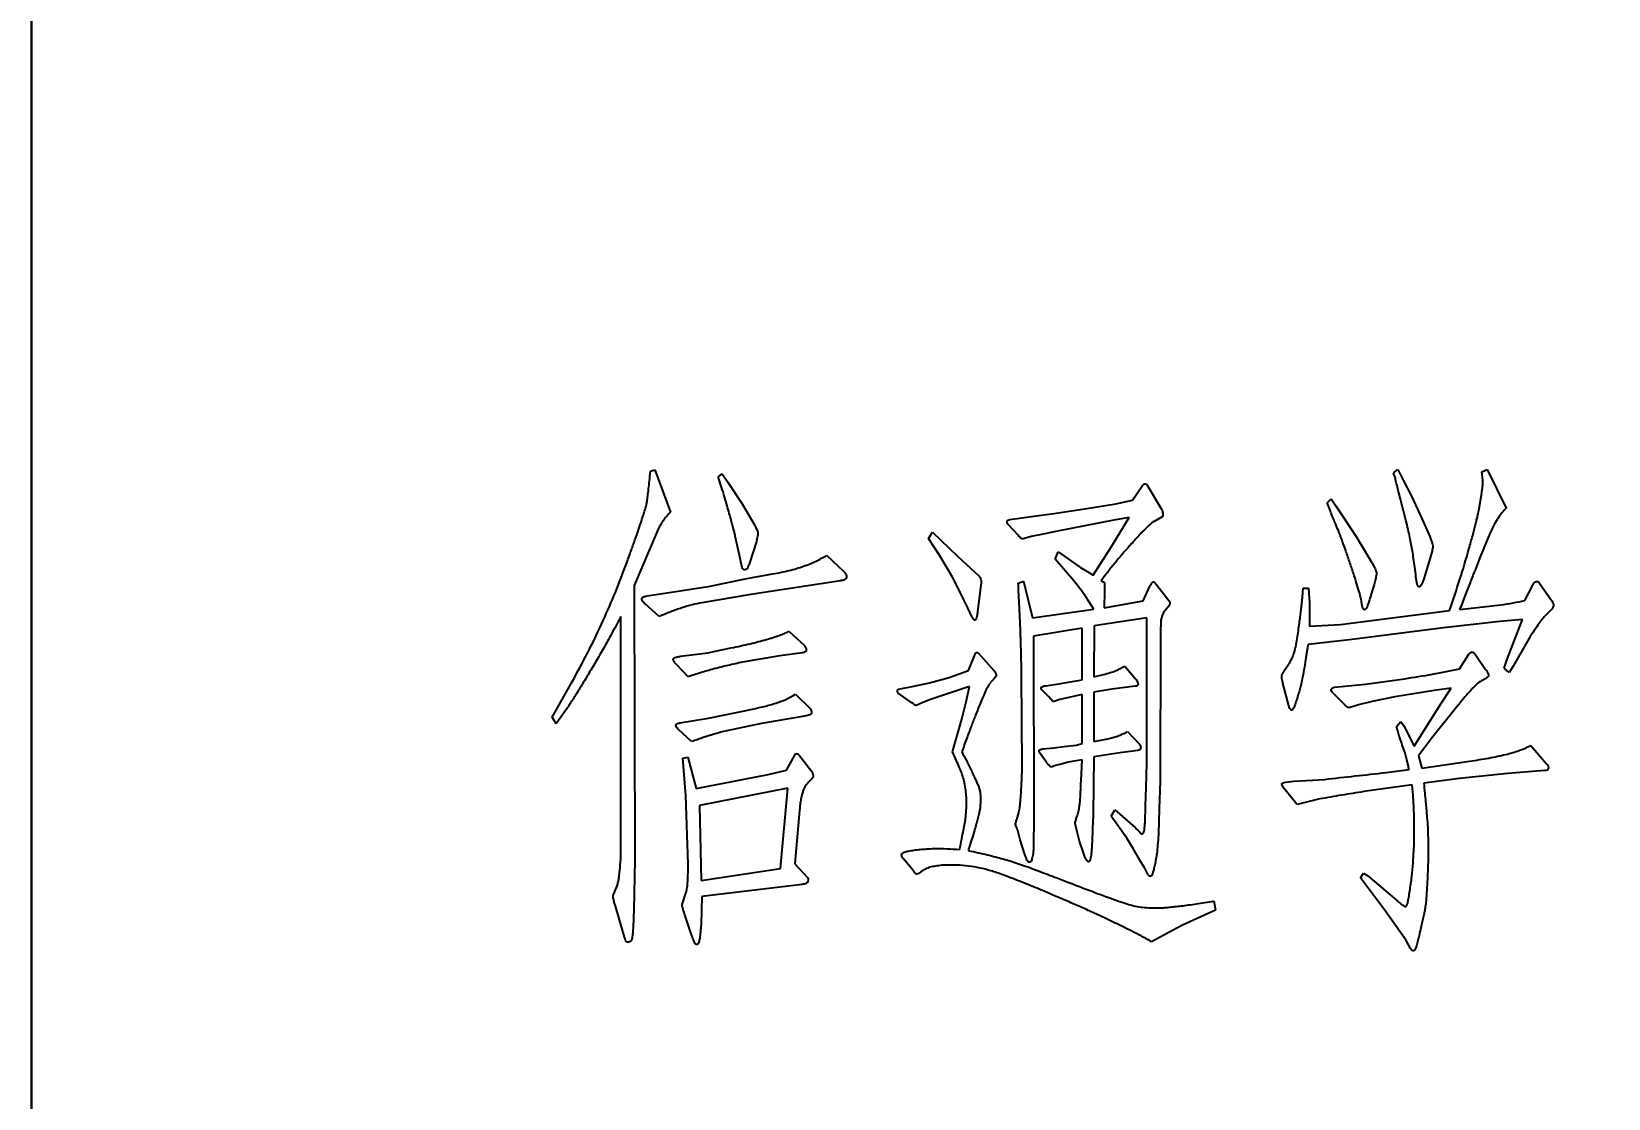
# Model space of a CAD drawing. Header units: millimetres. Extents: x 0 to 420, y 0 to 297.
# Drawn here: x 92.05 to 119.79, y 203.14 to 221.91 of the extents above; entities that cross this region are included whole.
import ezdxf

# ---------------------------------------------------------------- set-up
doc = ezdxf.new("R2010")
doc.units = ezdxf.units.MM
doc.layers.add('10', color=7, linetype='Continuous')
doc.styles.add('SLDTEXTSTYLE2', font='TXT', dxfattribs={"width": 0.7})
doc.dimstyles.new('SLDDIMSTYLE0', dxfattribs={"dimtxt": 3, "dimasz": 4.08, "dimexe": 0, "dimexo": 0.0625, "dimgap": 0.75, "dimtad": 1, "dimlfac": 0.5, "dimrnd": 1e-09, "dimzin": 12, "dimdsep": 46, "dimtxsty": 'SLDTEXTSTYLE2', "dimsah": 1, "dimcen": 0.09, "dimadec": 0, "dimazin": 3, "dimtol": 1, "dimtp": 0.01, "dimtm": 0.01, "dimtfac": 1, "dimtofl": 0, "dimtmove": 0, "dimatfit": 3, "dimfxl": 1, "dimfrac": 2, "dimtolj": 1, "dimarcsym": 0})

# ---------------------------------------------------------------- blocks, each defined once
blk = doc.blocks.new('_D')
at = {"layer": '10'}
for p, q in [((92.05, 150.02), (92.05, 268)), ((207.95, 150.02), (207.95, 268)), ((92.05, 266), (207.95, 266))]:
    blk.add_line(p, q, dxfattribs=at)
for points in [[(92.05, 266), (96.13, 265.492), (96.13, 266.508)], [(207.95, 266), (203.87, 266.508), (203.87, 265.492)]]:
    blk.add_solid(points, dxfattribs=at)
at = {"layer": '10', "char_height": 3, "attachment_point": 1, "style": 'SLDTEXTSTYLE2'}
for s, insert in [('±0.01', (150.035, 269.867)), ('57.95', (139.525, 269.867))]:
    blk.add_mtext(s, dxfattribs=dict(at, insert=insert))
blk = doc.blocks.new('_D_1')
at = {"layer": '10'}
for p, q in [((92.05, 249.98), (227, 249.98)), ((225, 249.98), (225, 150.02)), ((92.05, 150.02), (227, 150.02))]:
    blk.add_line(p, q, dxfattribs=at)
for points in [[(225, 249.98), (224.492, 245.9), (225.508, 245.9)], [(225, 150.02), (225.508, 154.1), (224.492, 154.1)]]:
    blk.add_solid(points, dxfattribs=at)
at = {"layer": '10', "char_height": 3, "attachment_point": 1, "rotation": 90, "style": 'SLDTEXTSTYLE2'}
for s, insert in [('±0.01', (221.133, 200.035)), ('49.98', (221.133, 189.525))]:
    blk.add_mtext(s, dxfattribs=dict(at, insert=insert))

msp = doc.modelspace()

# ---------------------------------------------------------------- linework, layer by layer
at = {"color": 7, "linetype": 'Continuous', "lineweight": 25}
for p, q in [((92.05, 249.98), (92.05, 150.02)), ((102.935, 214.172), (103.013, 214.197)), ((103.013, 214.197), (103.289, 213.456)), ((104.127, 214.077), (104.196, 214.128)), ((104.196, 214.128), (104.299, 213.981)), ((116.003, 214.146), (116.08, 214.206)), ((116.037, 214.043), (116.003, 214.146)), ((116.08, 214.206), (116.175, 214.016)), ((117.556, 214.163), (117.65, 214.206)), ((117.574, 214.008), (117.556, 214.163)), ((117.65, 214.206), (117.988, 213.525)), ((104.187, 213.896), (104.127, 214.077)), ((104.299, 213.981), (104.55, 213.602)), ((111.415, 213.663), (111.579, 213.905)), ((111.674, 213.93), (111.924, 213.507)), ((116.175, 214.016), (116.322, 213.732)), ((104.55, 213.602), (104.764, 213.231)), ((110.612, 213.516), (111.121, 213.602)), ((111.121, 213.602), (111.415, 213.663)), ((114.838, 213.619), (114.907, 213.689)), ((114.889, 213.49), (114.838, 213.619)), ((114.907, 213.689), (114.992, 213.567)), ((114.992, 213.567), (115.347, 213.024)), ((116.322, 213.732), (116.504, 213.343)), ((117.505, 213.481), (117.547, 213.723)), ((109.257, 213.325), (109.595, 213.369)), ((109.595, 213.369), (110.069, 213.438)), ((110.069, 213.438), (110.612, 213.516)), ((111.114, 213.318), (110.578, 213.214)), ((111.044, 212.851), (111.355, 213.36)), ((111.355, 213.36), (111.114, 213.318)), ((111.933, 213.369), (111.795, 213.291)), ((116.504, 213.343), (116.642, 213.024)), ((103.073, 213.153), (102.651, 212.161)), ((104.506, 212.67), (104.428, 213.033)), ((107.825, 212.989), (107.894, 213.102)), ((107.894, 213.102), (108.334, 212.678)), ((109.404, 213.049), (109.232, 213.231)), ((109.629, 213.024), (109.473, 212.98)), ((109.844, 213.067), (109.629, 213.024)), ((110.095, 213.118), (109.844, 213.067)), ((110.578, 213.214), (110.095, 213.118)), ((115.347, 213.024), (115.614, 212.584)), ((104.799, 212.938), (104.679, 212.558)), ((108.023, 212.687), (107.825, 212.989)), ((110.051, 212.627), (110.104, 212.756)), ((110.104, 212.756), (110.5, 212.48)), ((110.725, 212.342), (111.044, 212.851)), ((116.684, 212.765), (116.538, 212.282)), ((104.55, 212.471), (104.506, 212.67)), ((106.034, 212.696), (106.336, 212.411)), ((108.136, 212.497), (108.023, 212.687)), ((108.248, 212.308), (108.136, 212.497)), ((108.334, 212.678), (108.49, 212.54)), ((108.49, 212.54), (108.645, 212.393)), ((110.38, 212.248), (110.051, 212.627)), ((110.5, 212.48), (110.63, 212.402)), ((103.988, 212.152), (104.601, 212.282)), ((104.601, 212.282), (105.084, 212.368)), ((106.276, 212.248), (104.704, 212.006)), ((108.343, 212.126), (108.248, 212.308)), ((108.645, 212.393), (108.714, 212.333)), ((109.404, 212.204), (109.499, 212.239)), ((109.499, 212.239), (109.655, 211.592)), ((110.527, 212.057), (110.38, 212.248)), ((110.63, 212.402), (110.725, 212.342)), ((110.863, 212.248), (110.906, 212.23)), ((111.804, 212.213), (112.053, 211.902)), ((116.417, 212.213), (116.4, 212.317)), ((118.575, 212.204), (118.773, 211.919)), ((102.651, 212.161), (102.659, 207.328)), ((102.875, 211.979), (103.307, 212.048)), ((103.307, 212.048), (103.988, 212.152)), ((104.704, 212.006), (103.841, 211.859)), ((108.438, 211.937), (108.343, 212.126)), ((108.516, 211.772), (108.438, 211.937)), ((108.748, 212.17), (108.688, 211.703)), ((110.621, 211.919), (110.527, 212.057)), ((110.734, 211.746), (110.621, 211.919)), ((110.923, 212.066), (110.914, 211.772)), ((110.923, 212.161), (110.923, 212.066)), ((111.604, 211.893), (111.726, 212.161)), ((114.406, 211.963), (114.415, 212.117)), ((114.415, 212.117), (114.509, 212.117)), ((114.509, 212.117), (114.527, 211.859)), ((115.45, 211.833), (115.434, 211.928)), ((115.657, 212.161), (115.597, 211.954)), ((118.315, 211.902), (118.453, 212.17)), ((103.091, 211.617), (102.84, 211.841)), ((109.655, 211.592), (110.734, 211.746)), ((110.914, 211.772), (111.604, 211.893)), ((112.053, 211.799), (111.959, 211.686)), ((114.527, 211.859), (114.527, 211.445)), ((115.07, 211.479), (116.987, 211.721)), ((117.167, 211.738), (117.892, 211.824)), ((118.782, 211.738), (118.669, 211.626)), ((102.417, 207.526), (102.417, 211.617)), ((105.369, 211.358), (105.645, 211.108)), ((110.527, 211.41), (109.671, 211.272)), ((110.527, 210.504), (110.527, 211.41)), ((110.741, 211.454), (110.734, 210.556)), ((111.666, 211.592), (110.741, 211.454)), ((111.666, 209.141), (111.666, 211.592)), ((114.527, 211.445), (115.07, 211.479)), ((116.883, 211.419), (115.278, 211.212)), ((117.876, 211.53), (116.883, 211.419)), ((118.272, 211.565), (117.876, 211.53)), ((118.005, 210.867), (118.272, 211.565)), ((109.671, 211.272), (109.68, 208.105)), ((111.907, 211.307), (111.899, 208.649)), ((115.278, 211.212), (114.502, 211.125)), ((118.359, 211.185), (118.108, 210.745)), ((103.462, 210.918), (103.945, 210.978)), ((103.945, 210.978), (104.35, 211.065)), ((105.213, 210.927), (104.557, 210.814)), ((105.602, 210.978), (105.213, 210.927)), ((108.532, 210.667), (108.645, 210.953)), ((108.705, 210.97), (108.973, 210.667)), ((117.167, 210.694), (117.332, 210.953)), ((117.443, 210.953), (117.625, 210.685)), ((117.953, 210.711), (118.005, 210.867)), ((103.6, 210.556), (103.393, 210.771)), ((107.842, 210.453), (108.187, 210.547)), ((108.187, 210.547), (108.429, 210.633)), ((108.429, 210.633), (108.532, 210.667)), ((108.99, 210.538), (108.895, 210.426)), ((109.473, 208.985), (109.464, 210.591)), ((110.734, 210.556), (110.906, 210.598)), ((111.277, 210.745), (111.466, 210.522)), ((115.51, 210.426), (116.201, 210.522)), ((118.039, 210.633), (117.953, 210.711)), ((118.108, 210.745), (118.039, 210.633)), ((101.305, 210.02), (101.563, 210.478)), ((105.489, 210.253), (105.749, 209.995)), ((107.531, 210.098), (107.29, 210.271)), ((107.298, 210.34), (107.566, 210.391)), ((107.566, 210.391), (107.842, 210.453)), ((108.55, 210.384), (107.842, 210.15)), ((108.49, 210.115), (108.55, 210.384)), ((109.94, 210.202), (109.827, 210.322)), ((109.887, 210.4), (110.12, 210.435)), ((110.12, 210.435), (110.32, 210.469)), ((110.527, 210.246), (110.293, 210.193)), ((110.32, 210.469), (110.527, 210.504)), ((110.527, 209.383), (110.527, 210.246)), ((111.052, 210.34), (110.734, 210.288)), ((110.734, 210.288), (110.734, 209.417)), ((111.459, 210.391), (111.052, 210.34)), ((114.164, 210.046), (114.06, 210.444)), ((115.148, 210.064), (114.941, 210.271)), ((114.967, 210.375), (115.51, 210.426)), ((116.718, 210.315), (116.028, 210.202)), ((117.021, 210.357), (116.718, 210.315)), ((116.84, 210.081), (117.021, 210.357)), ((101.209, 209.848), (101.305, 210.02)), ((103.954, 209.831), (104.757, 209.995)), ((107.842, 210.15), (107.713, 210.098)), ((108.412, 209.813), (108.49, 210.115)), ((110.017, 210.115), (109.94, 210.202)), ((110.138, 210.159), (110.017, 210.115)), ((110.293, 210.193), (110.138, 210.159)), ((115.39, 210.064), (115.226, 210.012)), ((115.632, 210.124), (115.39, 210.064)), ((116.028, 210.202), (115.632, 210.124)), ((116.366, 209.339), (116.84, 210.081)), ((117.142, 210.055), (116.667, 209.468)), ((101.278, 209.728), (101.209, 209.848)), ((101.374, 209.866), (101.278, 209.728)), ((103.453, 209.744), (103.954, 209.831)), ((104.886, 209.735), (104.17, 209.581)), ((105.645, 209.866), (104.886, 209.735)), ((108.248, 209.235), (108.412, 209.813)), ((116.055, 209.684), (116.132, 209.77)), ((116.08, 209.606), (116.055, 209.684)), ((116.132, 209.77), (116.184, 209.693)), ((116.184, 209.693), (116.366, 209.339)), ((103.66, 209.417), (103.436, 209.624)), ((110.734, 209.417), (110.983, 209.468)), ((111.328, 209.597), (111.535, 209.374)), ((116.667, 209.468), (116.442, 209.166)), ((103.505, 209.123), (103.591, 209.141)), ((103.591, 209.141), (103.738, 208.589)), ((105.326, 208.916), (105.473, 209.175)), ((105.551, 209.175), (105.775, 208.89)), ((109.896, 209.063), (109.793, 209.21)), ((109.836, 209.287), (110.034, 209.305)), ((110.034, 209.305), (110.207, 209.33)), ((110.207, 209.33), (110.423, 209.356)), ((110.423, 209.356), (110.527, 209.383)), ((110.734, 209.149), (110.725, 208.131)), ((111.19, 209.218), (110.734, 209.149)), ((111.51, 209.261), (111.19, 209.218)), ((116.442, 209.166), (116.504, 208.95)), ((118.419, 209.348), (118.695, 209.028)), ((103.556, 208.467), (103.505, 209.123)), ((105.006, 208.838), (105.326, 208.916)), ((110.06, 208.994), (109.982, 208.968)), ((110.181, 209.028), (110.06, 208.994)), ((110.285, 209.054), (110.181, 209.028)), ((110.389, 209.072), (110.285, 209.054)), ((110.527, 209.097), (110.389, 209.072)), ((110.509, 208.727), (110.527, 209.097)), ((115.873, 208.872), (116.279, 208.925)), ((116.504, 208.95), (117.383, 209.08)), ((118.014, 208.856), (117.167, 208.769)), ((118.669, 208.907), (118.014, 208.856)), ((103.738, 208.589), (105.006, 208.838)), ((105.351, 208.596), (103.798, 208.295)), ((105.222, 207.181), (105.351, 208.596)), ((114.251, 208.381), (114.069, 208.605)), ((114.104, 208.7), (114.251, 208.718)), ((114.251, 208.718), (114.794, 208.752)), ((116.331, 208.658), (115.485, 208.536)), ((116.348, 208.476), (116.331, 208.658)), ((117.167, 208.769), (116.538, 208.683)), ((103.6, 207.259), (103.556, 208.467)), ((103.798, 208.295), (103.825, 206.974)), ((114.449, 208.347), (114.311, 208.312)), ((114.709, 208.407), (114.449, 208.347)), ((105.558, 208.209), (105.473, 207.268)), ((109.68, 208.078), (109.671, 207.579)), ((109.68, 208.105), (109.68, 208.078)), ((111.036, 208.105), (111.105, 208.217)), ((111.312, 207.717), (111.036, 208.105)), ((111.105, 208.217), (111.459, 207.906)), ((109.439, 207.691), (109.395, 207.855)), ((110.44, 207.829), (110.405, 207.975)), ((110.483, 207.664), (110.44, 207.829)), ((109.517, 207.449), (109.439, 207.691)), ((110.552, 207.457), (110.483, 207.664)), ((111.424, 207.535), (111.312, 207.717)), ((111.562, 207.302), (111.424, 207.535)), ((102.659, 207.328), (102.642, 206.465)), ((105.473, 207.268), (105.697, 207.026)), ((107.558, 207.146), (107.385, 207.354)), ((111.631, 207.19), (111.562, 207.302)), ((111.691, 207.07), (111.631, 207.19)), ((103.825, 206.974), (105.222, 207.181)), ((115.425, 207.017), (115.476, 207.104)), ((115.476, 206.948), (115.425, 207.017)), ((115.476, 207.104), (115.554, 207.052)), ((115.848, 206.456), (115.476, 206.948)), ((115.554, 207.052), (116.055, 206.629)), ((102.279, 206.707), (102.348, 206.879)), ((103.496, 206.552), (103.565, 206.767)), ((103.841, 206.69), (103.825, 206.198)), ((105.602, 206.905), (103.841, 206.69)), ((102.47, 206.016), (102.314, 206.543)), ((103.66, 206.016), (103.549, 206.352)), ((112.874, 206.448), (112.295, 206.189)), ((112.847, 206.612), (112.874, 206.448)), ((116.115, 206.076), (115.848, 206.456)), ((112.115, 206.094), (111.751, 205.896)), ((112.295, 206.189), (112.115, 206.094)), ((116.219, 205.931), (116.115, 206.076)), ((116.304, 205.775), (116.219, 205.931))]:
    msp.add_line(p, q, dxfattribs=at)
for points, knots in [([(101.563, 210.478), (101.654, 210.645), (101.834, 210.976), (102.075, 211.478), (102.296, 211.975), (102.454, 212.387), (102.569, 212.701), (102.644, 212.91), (102.709, 213.093), (102.762, 213.251), (102.806, 213.384), (102.84, 213.492), (102.862, 213.574), (102.879, 213.654), (102.888, 213.747), (102.905, 213.869), (102.919, 214.013), (102.929, 214.116), (102.935, 214.172)], [0, 0, 0, 0, 0.1439239, 0.2843497, 0.4213284, 0.5552414, 0.6180625, 0.6742465, 0.7230805, 0.7652837, 0.8005551, 0.8289007, 0.8505588, 0.8650363, 0.8903861, 0.9215734, 0.9578843, 1, 1, 1, 1]), ([(104.428, 213.033), (104.425, 213.047), (104.418, 213.081), (104.402, 213.141), (104.38, 213.221), (104.354, 213.319), (104.32, 213.437), (104.281, 213.573), (104.236, 213.728), (104.204, 213.838), (104.187, 213.896)], [0, 0, 0, 0, 0.048118, 0.11731, 0.209011, 0.322855, 0.459223, 0.618124, 0.797793, 1, 1, 1, 1]), ([(111.579, 213.905), (111.587, 213.915), (111.6, 213.934), (111.626, 213.952), (111.655, 213.951), (111.667, 213.937), (111.674, 213.93)], [0, 0, 0, 0, 0.335039, 0.570486, 0.763821, 1, 1, 1, 1]), ([(116.4, 212.317), (116.393, 212.373), (116.379, 212.479), (116.359, 212.63), (116.339, 212.764), (116.317, 212.887), (116.293, 213.013), (116.26, 213.154), (116.221, 213.319), (116.176, 213.497), (116.13, 213.67), (116.092, 213.822), (116.061, 213.943), (116.044, 214.013), (116.037, 214.043)], [0, 0, 0, 0, 0.09565, 0.181873, 0.258779, 0.325681, 0.39427, 0.476656, 0.572722, 0.681779, 0.788733, 0.877594, 0.947841, 1, 1, 1, 1]), ([(117.547, 213.723), (117.552, 213.754), (117.56, 213.81), (117.572, 213.889), (117.576, 213.953), (117.574, 213.992), (117.574, 214.008)], [0, 0, 0, 0, 0.324494, 0.598586, 0.826192, 1, 1, 1, 1]), ([(103.289, 213.456), (103.265, 213.43), (103.219, 213.381), (103.157, 213.306), (103.11, 213.23), (103.085, 213.178), (103.073, 213.153)], [0, 0, 0, 0, 0.282881, 0.540569, 0.778476, 1, 1, 1, 1]), ([(109.232, 213.231), (109.225, 213.239), (109.212, 213.256), (109.206, 213.287), (109.223, 213.318), (109.245, 213.323), (109.257, 213.325)], [0, 0, 0, 0, 0.25464, 0.488657, 0.718947, 1, 1, 1, 1]), ([(111.795, 213.291), (111.785, 213.285), (111.762, 213.27), (111.727, 213.24), (111.684, 213.204), (111.638, 213.155), (111.581, 213.101), (111.52, 213.035), (111.452, 212.961), (111.355, 212.852), (111.235, 212.714), (111.098, 212.553), (110.975, 212.398), (110.899, 212.296), (110.863, 212.248)], [0, 0, 0, 0, 0.025031, 0.058063, 0.09811, 0.145809, 0.201892, 0.265735, 0.337356, 0.416768, 0.577643, 0.729026, 0.869826, 1, 1, 1, 1]), ([(111.924, 213.507), (111.931, 213.49), (111.943, 213.46), (111.951, 213.42), (111.948, 213.389), (111.938, 213.375), (111.933, 213.369)], [0, 0, 0, 0, 0.38245, 0.648881, 0.834713, 1, 1, 1, 1]), ([(115.434, 211.928), (115.423, 211.969), (115.4, 212.061), (115.354, 212.212), (115.296, 212.39), (115.23, 212.588), (115.162, 212.787), (115.097, 212.968), (115.039, 213.12), (114.988, 213.244), (114.945, 213.341), (114.917, 213.414), (114.897, 213.46), (114.891, 213.483), (114.889, 213.49)], [0, 0, 0, 0, 0.076594, 0.171625, 0.285165, 0.417011, 0.550083, 0.665852, 0.764357, 0.845369, 0.909038, 0.956495, 0.986318, 1, 1, 1, 1]), ([(116.987, 211.721), (117.05, 211.904), (117.173, 212.262), (117.294, 212.667), (117.364, 212.925), (117.397, 213.038), (117.423, 213.14), (117.448, 213.23), (117.466, 213.309), (117.484, 213.376), (117.495, 213.433), (117.502, 213.466), (117.505, 213.481)], [0, 0, 0, 0, 0.316634, 0.61889, 0.68967, 0.753369, 0.810961, 0.862138, 0.905877, 0.943875, 0.975147, 1, 1, 1, 1]), ([(117.988, 213.525), (117.963, 213.499), (117.91, 213.446), (117.841, 213.347), (117.773, 213.231), (117.718, 213.119), (117.669, 213.011), (117.625, 212.901), (117.571, 212.768), (117.506, 212.61), (117.435, 212.427), (117.353, 212.22), (117.264, 211.986), (117.201, 211.823), (117.167, 211.738)], [0, 0, 0, 0, 0.053979, 0.114635, 0.182166, 0.257345, 0.303364, 0.362798, 0.436159, 0.522006, 0.6213, 0.734522, 0.860599, 1, 1, 1, 1]), ([(104.764, 213.231), (104.774, 213.214), (104.79, 213.183), (104.81, 213.141), (104.822, 213.108), (104.828, 213.07), (104.818, 213.013), (104.806, 212.967), (104.799, 212.938)], [0, 0, 0, 0, 0.187208, 0.337418, 0.45143, 0.531139, 0.710524, 1, 1, 1, 1]), ([(109.473, 212.98), (109.471, 212.981), (109.462, 212.985), (109.45, 213.001), (109.428, 213.021), (109.413, 213.039), (109.404, 213.049)], [0, 0, 0, 0, 0.0873664, 0.2899695, 0.5846648, 1, 1, 1, 1]), ([(116.642, 213.024), (116.65, 213.002), (116.666, 212.963), (116.684, 212.911), (116.696, 212.874), (116.698, 212.842), (116.691, 212.808), (116.686, 212.781), (116.684, 212.765)], [0, 0, 0, 0, 0.265309, 0.46712, 0.610376, 0.696225, 0.826203, 1, 1, 1, 1]), ([(104.679, 212.558), (104.67, 212.533), (104.655, 212.492), (104.626, 212.44), (104.576, 212.433), (104.56, 212.457), (104.55, 212.471)], [0, 0, 0, 0, 0.386705, 0.62502, 0.775696, 1, 1, 1, 1]), ([(105.084, 212.368), (105.134, 212.377), (105.23, 212.395), (105.371, 212.425), (105.503, 212.461), (105.626, 212.501), (105.741, 212.542), (105.847, 212.59), (105.945, 212.639), (106.005, 212.677), (106.034, 212.696)], [0, 0, 0, 0, 0.149126, 0.29133, 0.426146, 0.553565, 0.67464, 0.789418, 0.897311, 1, 1, 1, 1]), ([(115.614, 212.584), (115.627, 212.561), (115.649, 212.521), (115.68, 212.467), (115.695, 212.424), (115.707, 212.389), (115.703, 212.352), (115.695, 212.303), (115.679, 212.237), (115.665, 212.188), (115.657, 212.161)], [0, 0, 0, 0, 0.173102, 0.307865, 0.411327, 0.478888, 0.550003, 0.659349, 0.811034, 1, 1, 1, 1]), ([(106.336, 212.411), (106.352, 212.394), (106.381, 212.363), (106.389, 212.311), (106.373, 212.279), (106.348, 212.263), (106.315, 212.252), (106.29, 212.249), (106.276, 212.248)], [0, 0, 0, 0, 0.284719, 0.489825, 0.587967, 0.694137, 0.829706, 1, 1, 1, 1]), ([(108.714, 212.333), (108.722, 212.324), (108.738, 212.304), (108.75, 212.265), (108.756, 212.22), (108.751, 212.187), (108.748, 212.17)], [0, 0, 0, 0, 0.210766, 0.436823, 0.696426, 1, 1, 1, 1]), ([(109.464, 210.591), (109.462, 210.704), (109.457, 210.922), (109.45, 211.168), (109.445, 211.331), (109.441, 211.423), (109.438, 211.526), (109.432, 211.64), (109.425, 211.766), (109.42, 211.902), (109.411, 212.049), (109.407, 212.151), (109.404, 212.204)], [0, 0, 0, 0, 0.210671, 0.405532, 0.456231, 0.51329, 0.57747, 0.648011, 0.725708, 0.810522, 0.901702, 1, 1, 1, 1]), ([(110.906, 212.23), (110.911, 212.221), (110.924, 212.2), (110.923, 212.176), (110.923, 212.161)], [0, 0, 0, 0, 0.395815, 1, 1, 1, 1]), ([(111.726, 212.161), (111.733, 212.174), (111.744, 212.195), (111.762, 212.221), (111.788, 212.23), (111.798, 212.219), (111.804, 212.213)], [0, 0, 0, 0, 0.383634, 0.63587, 0.808587, 1, 1, 1, 1]), ([(116.538, 212.282), (116.53, 212.259), (116.516, 212.221), (116.495, 212.174), (116.476, 212.143), (116.444, 212.135), (116.419, 212.169), (116.418, 212.197), (116.417, 212.213)], [0, 0, 0, 0, 0.277754, 0.472959, 0.601661, 0.671863, 0.810545, 1, 1, 1, 1]), ([(118.453, 212.17), (118.463, 212.185), (118.478, 212.211), (118.51, 212.239), (118.55, 212.233), (118.566, 212.215), (118.575, 212.204)], [0, 0, 0, 0, 0.335392, 0.556818, 0.747968, 1, 1, 1, 1]), ([(102.84, 211.841), (102.831, 211.85), (102.813, 211.865), (102.795, 211.89), (102.783, 211.911), (102.782, 211.932), (102.793, 211.949), (102.812, 211.964), (102.841, 211.973), (102.863, 211.977), (102.875, 211.979)], [0, 0, 0, 0, 0.178228, 0.316532, 0.421361, 0.509263, 0.590674, 0.69501, 0.832192, 1, 1, 1, 1]), ([(112.053, 211.902), (112.059, 211.894), (112.068, 211.879), (112.072, 211.853), (112.068, 211.826), (112.059, 211.809), (112.053, 211.799)], [0, 0, 0, 0, 0.263239, 0.473691, 0.695528, 1, 1, 1, 1]), ([(114.06, 210.444), (114.054, 210.468), (114.044, 210.509), (114.034, 210.561), (114.05, 210.601), (114.073, 210.643), (114.11, 210.7), (114.158, 210.771), (114.213, 210.858), (114.254, 210.966), (114.289, 211.091), (114.312, 211.229), (114.331, 211.367), (114.349, 211.495), (114.363, 211.609), (114.376, 211.707), (114.386, 211.791), (114.394, 211.861), (114.4, 211.917), (114.404, 211.949), (114.406, 211.963)], [0, 0, 0, 0, 0.047994, 0.079458, 0.097264, 0.128209, 0.170161, 0.225265, 0.289827, 0.36272, 0.443712, 0.534437, 0.625442, 0.707462, 0.778799, 0.841257, 0.894735, 0.938439, 0.974059, 1, 1, 1, 1]), ([(115.597, 211.954), (115.589, 211.927), (115.574, 211.879), (115.552, 211.816), (115.531, 211.772), (115.515, 211.743), (115.49, 211.734), (115.471, 211.754), (115.459, 211.787), (115.454, 211.816), (115.45, 211.833)], [0, 0, 0, 0, 0.237271, 0.4246569, 0.5595442, 0.6464407, 0.698707, 0.7547794, 0.8528238, 1, 1, 1, 1]), ([(117.892, 211.824), (117.965, 211.834), (118.108, 211.852), (118.247, 211.886), (118.315, 211.902)], [0, 0, 0, 0, 0.5130899, 1, 1, 1, 1]), ([(118.773, 211.919), (118.786, 211.898), (118.807, 211.864), (118.826, 211.813), (118.808, 211.772), (118.791, 211.75), (118.782, 211.738)], [0, 0, 0, 0, 0.375758, 0.590055, 0.763694, 1, 1, 1, 1]), ([(103.841, 211.859), (103.784, 211.848), (103.664, 211.824), (103.481, 211.768), (103.288, 211.701), (103.158, 211.646), (103.091, 211.617)], [0, 0, 0, 0, 0.22343, 0.464596, 0.723547, 1, 1, 1, 1]), ([(108.688, 211.703), (108.685, 211.677), (108.681, 211.633), (108.669, 211.587), (108.655, 211.549), (108.624, 211.558), (108.608, 211.59), (108.579, 211.633), (108.55, 211.697), (108.528, 211.745), (108.516, 211.772)], [0, 0, 0, 0, 0.184268, 0.306832, 0.372687, 0.416273, 0.498523, 0.622776, 0.788873, 1, 1, 1, 1]), ([(111.959, 211.686), (111.951, 211.669), (111.937, 211.635), (111.92, 211.588), (111.914, 211.538), (111.911, 211.48), (111.908, 211.4), (111.908, 211.34), (111.907, 211.307)], [0, 0, 0, 0, 0.146573, 0.288611, 0.382015, 0.534245, 0.739095, 1, 1, 1, 1]), ([(118.669, 211.626), (118.651, 211.604), (118.607, 211.552), (118.538, 211.456), (118.453, 211.331), (118.392, 211.237), (118.359, 211.185)], [0, 0, 0, 0, 0.159778, 0.380007, 0.657821, 1, 1, 1, 1]), ([(102.417, 211.617), (102.368, 211.527), (102.272, 211.349), (102.129, 211.091), (101.991, 210.849), (101.857, 210.623), (101.73, 210.411), (101.607, 210.215), (101.49, 210.035), (101.412, 209.921), (101.374, 209.866)], [0, 0, 0, 0, 0.152022, 0.296794, 0.433235, 0.561912, 0.68338, 0.796595, 0.902122, 1, 1, 1, 1]), ([(104.35, 211.065), (104.409, 211.077), (104.522, 211.101), (104.685, 211.136), (104.833, 211.173), (104.967, 211.211), (105.088, 211.246), (105.195, 211.283), (105.288, 211.318), (105.343, 211.345), (105.369, 211.358)], [0, 0, 0, 0, 0.169629, 0.32607, 0.469903, 0.600939, 0.718924, 0.825822, 0.918751, 1, 1, 1, 1]), ([(105.645, 211.108), (105.653, 211.096), (105.668, 211.073), (105.676, 211.038), (105.674, 211.01), (105.658, 210.993), (105.633, 210.983), (105.613, 210.98), (105.602, 210.978)], [0, 0, 0, 0, 0.229798, 0.457068, 0.562061, 0.670438, 0.816303, 1, 1, 1, 1]), ([(114.502, 211.125), (114.499, 211.109), (114.492, 211.072), (114.482, 211.011), (114.47, 210.939), (114.454, 210.827), (114.431, 210.684), (114.399, 210.511), (114.357, 210.335), (114.313, 210.188), (114.278, 210.078), (114.253, 210.018), (114.236, 209.981), (114.205, 209.961), (114.177, 210.001), (114.169, 210.029), (114.164, 210.046)], [0, 0, 0, 0, 0.038065, 0.086003, 0.142852, 0.208612, 0.346277, 0.478626, 0.614346, 0.764283, 0.832819, 0.881848, 0.91328, 0.927825, 0.955724, 1, 1, 1, 1]), ([(103.393, 210.771), (103.379, 210.786), (103.356, 210.813), (103.332, 210.853), (103.342, 210.884), (103.37, 210.9), (103.41, 210.909), (103.443, 210.915), (103.462, 210.918)], [0, 0, 0, 0, 0.246957, 0.425567, 0.500428, 0.61224, 0.774794, 1, 1, 1, 1]), ([(104.557, 210.814), (104.47, 210.795), (104.301, 210.758), (104.054, 210.697), (103.822, 210.629), (103.673, 210.58), (103.6, 210.556)], [0, 0, 0, 0, 0.269411, 0.524377, 0.768587, 1, 1, 1, 1]), ([(108.645, 210.953), (108.647, 210.96), (108.652, 210.972), (108.668, 210.986), (108.688, 210.983), (108.699, 210.975), (108.705, 210.97)], [0, 0, 0, 0, 0.288426, 0.507729, 0.717954, 1, 1, 1, 1]), ([(117.332, 210.953), (117.34, 210.963), (117.353, 210.982), (117.386, 210.996), (117.419, 210.982), (117.434, 210.963), (117.443, 210.953)], [0, 0, 0, 0, 0.277527, 0.490679, 0.70383, 1, 1, 1, 1]), ([(108.973, 210.667), (108.985, 210.654), (109.002, 210.632), (109.019, 210.597), (109.008, 210.566), (108.997, 210.549), (108.99, 210.538)], [0, 0, 0, 0, 0.365843, 0.576944, 0.747261, 1, 1, 1, 1]), ([(110.906, 210.598), (110.945, 210.608), (111.019, 210.627), (111.12, 210.663), (111.205, 210.701), (111.254, 210.731), (111.277, 210.745)], [0, 0, 0, 0, 0.3010695, 0.5684616, 0.7997496, 1, 1, 1, 1]), ([(111.466, 210.522), (111.479, 210.505), (111.5, 210.477), (111.518, 210.432), (111.498, 210.395), (111.473, 210.393), (111.459, 210.391)], [0, 0, 0, 0, 0.366847, 0.599521, 0.765405, 1, 1, 1, 1]), ([(116.201, 210.522), (116.365, 210.548), (116.688, 210.6), (117.009, 210.663), (117.167, 210.694)], [0, 0, 0, 0, 0.508171, 1, 1, 1, 1]), ([(117.625, 210.685), (117.633, 210.672), (117.649, 210.649), (117.668, 210.618), (117.676, 210.593), (117.678, 210.572), (117.663, 210.553), (117.638, 210.535), (117.6, 210.511), (117.558, 210.49), (117.517, 210.464), (117.48, 210.434), (117.436, 210.396), (117.388, 210.345), (117.335, 210.286), (117.274, 210.219), (117.209, 210.141), (117.165, 210.085), (117.142, 210.055)], [0, 0, 0, 0, 0.053807, 0.095598, 0.124659, 0.14362, 0.164655, 0.199962, 0.251755, 0.318337, 0.361628, 0.415613, 0.481747, 0.561166, 0.652016, 0.755335, 0.871303, 1, 1, 1, 1]), ([(104.757, 209.995), (104.836, 210.012), (104.984, 210.044), (105.185, 210.106), (105.353, 210.17), (105.447, 210.227), (105.489, 210.253)], [0, 0, 0, 0, 0.310873, 0.579586, 0.809368, 1, 1, 1, 1]), ([(107.29, 210.271), (107.288, 210.275), (107.283, 210.286), (107.281, 210.305), (107.283, 210.328), (107.294, 210.336), (107.298, 210.34)], [0, 0, 0, 0, 0.181648, 0.47034, 0.761485, 1, 1, 1, 1]), ([(108.895, 210.426), (108.884, 210.408), (108.858, 210.363), (108.817, 210.282), (108.771, 210.173), (108.715, 210.037), (108.65, 209.875), (108.577, 209.686), (108.497, 209.47), (108.441, 209.317), (108.412, 209.235)], [0, 0, 0, 0, 0.049451, 0.119703, 0.211869, 0.325973, 0.462038, 0.619715, 0.799031, 1, 1, 1, 1]), ([(109.827, 210.322), (109.819, 210.331), (109.805, 210.345), (109.81, 210.378), (109.845, 210.392), (109.871, 210.397), (109.887, 210.4)], [0, 0, 0, 0, 0.247373, 0.407749, 0.637202, 1, 1, 1, 1]), ([(114.941, 210.271), (114.929, 210.281), (114.909, 210.297), (114.907, 210.337), (114.931, 210.365), (114.954, 210.371), (114.967, 210.375)], [0, 0, 0, 0, 0.303358, 0.513275, 0.737103, 1, 1, 1, 1]), ([(105.749, 209.995), (105.756, 209.983), (105.769, 209.961), (105.773, 209.926), (105.761, 209.899), (105.733, 209.885), (105.694, 209.874), (105.663, 209.869), (105.645, 209.866)], [0, 0, 0, 0, 0.181383, 0.355591, 0.446282, 0.576488, 0.757963, 1, 1, 1, 1]), ([(107.713, 210.098), (107.696, 210.091), (107.668, 210.077), (107.631, 210.063), (107.61, 210.052), (107.591, 210.048), (107.572, 210.078), (107.548, 210.09), (107.531, 210.098)], [0, 0, 0, 0, 0.264275, 0.451702, 0.564816, 0.608321, 0.72177, 1, 1, 1, 1]), ([(115.226, 210.012), (115.213, 210.015), (115.182, 210.023), (115.161, 210.049), (115.148, 210.064)], [0, 0, 0, 0, 0.407764, 1, 1, 1, 1]), ([(103.436, 209.624), (103.422, 209.637), (103.398, 209.658), (103.376, 209.702), (103.407, 209.736), (103.435, 209.741), (103.453, 209.744)], [0, 0, 0, 0, 0.330527, 0.532002, 0.70898, 1, 1, 1, 1]), ([(104.17, 209.581), (104.16, 209.578), (104.136, 209.573), (104.096, 209.56), (104.047, 209.545), (103.988, 209.526), (103.919, 209.505), (103.841, 209.479), (103.754, 209.449), (103.692, 209.428), (103.66, 209.417)], [0, 0, 0, 0, 0.059025, 0.136043, 0.233399, 0.34884, 0.483914, 0.637079, 0.808352, 1, 1, 1, 1]), ([(110.983, 209.468), (111.011, 209.474), (111.068, 209.485), (111.154, 209.512), (111.242, 209.55), (111.299, 209.581), (111.328, 209.597)], [0, 0, 0, 0, 0.22943, 0.471709, 0.726794, 1, 1, 1, 1]), ([(116.279, 208.925), (116.273, 208.95), (116.263, 208.998), (116.249, 209.064), (116.235, 209.118), (116.219, 209.184), (116.19, 209.272), (116.148, 209.386), (116.108, 209.501), (116.089, 209.575), (116.08, 209.606)], [0, 0, 0, 0, 0.11048, 0.204368, 0.284242, 0.349276, 0.488728, 0.675996, 0.86379, 1, 1, 1, 1]), ([(105.473, 209.175), (105.476, 209.184), (105.483, 209.199), (105.506, 209.209), (105.531, 209.198), (105.543, 209.184), (105.551, 209.175)], [0, 0, 0, 0, 0.261963, 0.451111, 0.674984, 1, 1, 1, 1]), ([(108.378, 207.518), (108.388, 207.582), (108.407, 207.695), (108.439, 207.85), (108.468, 207.977), (108.482, 208.088), (108.489, 208.19), (108.495, 208.293), (108.495, 208.405), (108.486, 208.529), (108.47, 208.658), (108.444, 208.767), (108.411, 208.864), (108.37, 208.964), (108.315, 209.091), (108.272, 209.184), (108.248, 209.235)], [0, 0, 0, 0, 0.108531, 0.195502, 0.267743, 0.32893, 0.385433, 0.441122, 0.503236, 0.575638, 0.651431, 0.722027, 0.765423, 0.826045, 0.904002, 1, 1, 1, 1]), ([(108.412, 209.235), (108.439, 209.185), (108.498, 209.077), (108.566, 208.937), (108.619, 208.822), (108.657, 208.745), (108.683, 208.677), (108.71, 208.619), (108.727, 208.56), (108.739, 208.492), (108.741, 208.412), (108.741, 208.337), (108.735, 208.265), (108.722, 208.196), (108.706, 208.113), (108.68, 208.017), (108.652, 207.907), (108.614, 207.784), (108.572, 207.646), (108.541, 207.551), (108.525, 207.501)], [0, 0, 0, 0, 0.093173, 0.200957, 0.254862, 0.300981, 0.340952, 0.373422, 0.404712, 0.442157, 0.485394, 0.534853, 0.564934, 0.603066, 0.649238, 0.703129, 0.765137, 0.835657, 0.913651, 1, 1, 1, 1]), ([(109.793, 209.21), (109.788, 209.216), (109.778, 209.229), (109.77, 209.248), (109.772, 209.267), (109.788, 209.276), (109.809, 209.283), (109.826, 209.285), (109.836, 209.287)], [0, 0, 0, 0, 0.184998, 0.373701, 0.475126, 0.588523, 0.767819, 1, 1, 1, 1]), ([(111.535, 209.374), (111.543, 209.362), (111.557, 209.34), (111.561, 209.302), (111.546, 209.266), (111.522, 209.263), (111.51, 209.261)], [0, 0, 0, 0, 0.279543, 0.544141, 0.760603, 1, 1, 1, 1]), ([(111.622, 207.846), (111.623, 207.853), (111.624, 207.872), (111.626, 207.908), (111.633, 207.959), (111.636, 208.033), (111.64, 208.139), (111.642, 208.251), (111.645, 208.362), (111.65, 208.464), (111.653, 208.579), (111.657, 208.704), (111.661, 208.828), (111.663, 208.944), (111.666, 209.047), (111.666, 209.111), (111.666, 209.141)], [0, 0, 0, 0, 0.017783, 0.043506, 0.082179, 0.136513, 0.216468, 0.326988, 0.39508, 0.47405, 0.562878, 0.662551, 0.762224, 0.852011, 0.93095, 1, 1, 1, 1]), ([(117.383, 209.08), (117.442, 209.088), (117.556, 209.105), (117.719, 209.134), (117.869, 209.165), (118.005, 209.196), (118.128, 209.231), (118.237, 209.268), (118.334, 209.305), (118.392, 209.334), (118.419, 209.348)], [0, 0, 0, 0, 0.166104, 0.320858, 0.462982, 0.593737, 0.711259, 0.819257, 0.915379, 1, 1, 1, 1]), ([(105.775, 208.89), (105.781, 208.875), (105.793, 208.847), (105.801, 208.801), (105.773, 208.754), (105.721, 208.709), (105.659, 208.641), (105.622, 208.56), (105.597, 208.478), (105.581, 208.401), (105.567, 208.309), (105.561, 208.244), (105.558, 208.209)], [0, 0, 0, 0, 0.067472, 0.120592, 0.179329, 0.274612, 0.396712, 0.543163, 0.630563, 0.736939, 0.859479, 1, 1, 1, 1]), ([(109.395, 207.855), (109.389, 207.87), (109.379, 207.897), (109.365, 207.932), (109.358, 207.957), (109.356, 207.976), (109.362, 207.994), (109.371, 208.021), (109.384, 208.061), (109.402, 208.115), (109.42, 208.189), (109.436, 208.286), (109.446, 208.409), (109.456, 208.549), (109.462, 208.689), (109.47, 208.811), (109.472, 208.907), (109.473, 208.962), (109.473, 208.985)], [0, 0, 0, 0, 0.043015, 0.076124, 0.098003, 0.110303, 0.124078, 0.148729, 0.185002, 0.2329, 0.297181, 0.383044, 0.490419, 0.619904, 0.749254, 0.856305, 0.939855, 1, 1, 1, 1]), ([(109.982, 208.968), (109.978, 208.97), (109.966, 208.976), (109.95, 208.996), (109.924, 209.024), (109.906, 209.049), (109.896, 209.063)], [0, 0, 0, 0, 0.102369, 0.299228, 0.602283, 1, 1, 1, 1]), ([(114.794, 208.752), (114.974, 208.772), (115.333, 208.812), (115.693, 208.852), (115.873, 208.872)], [0, 0, 0, 0, 0.49883, 1, 1, 1, 1]), ([(118.695, 209.028), (118.707, 209.014), (118.727, 208.989), (118.735, 208.943), (118.71, 208.909), (118.684, 208.908), (118.669, 208.907)], [0, 0, 0, 0, 0.331586, 0.565751, 0.753716, 1, 1, 1, 1]), ([(110.405, 207.975), (110.407, 207.988), (110.412, 208.022), (110.434, 208.082), (110.46, 208.165), (110.477, 208.253), (110.49, 208.346), (110.499, 208.448), (110.504, 208.578), (110.507, 208.674), (110.509, 208.727)], [0, 0, 0, 0, 0.0509903, 0.1353026, 0.2509238, 0.3913242, 0.4878242, 0.6224607, 0.7919996, 1, 1, 1, 1]), ([(111.899, 208.649), (111.897, 208.609), (111.893, 208.52), (111.888, 208.37), (111.883, 208.189), (111.877, 207.988), (111.871, 207.786), (111.858, 207.604), (111.844, 207.451), (111.823, 207.327), (111.802, 207.23), (111.785, 207.155), (111.768, 207.102), (111.755, 207.068), (111.741, 207.05), (111.723, 207.045), (111.705, 207.054), (111.696, 207.064), (111.691, 207.07)], [0, 0, 0, 0, 0.071165, 0.160665, 0.269268, 0.39547, 0.521697, 0.631288, 0.722726, 0.797131, 0.85576, 0.902118, 0.935001, 0.955184, 0.96655, 0.976006, 0.985945, 1, 1, 1, 1]), ([(114.069, 208.605), (114.06, 208.618), (114.045, 208.638), (114.038, 208.677), (114.068, 208.699), (114.09, 208.7), (114.104, 208.7)], [0, 0, 0, 0, 0.327965, 0.539651, 0.714576, 1, 1, 1, 1]), ([(116.538, 208.683), (116.544, 208.625), (116.554, 208.517), (116.568, 208.367), (116.58, 208.241), (116.592, 208.106), (116.604, 207.955), (116.611, 207.808), (116.612, 207.688), (116.614, 207.589), (116.615, 207.479), (116.615, 207.403), (116.615, 207.362)], [0, 0, 0, 0, 0.131944, 0.245438, 0.341444, 0.419002, 0.553664, 0.684173, 0.751784, 0.826155, 0.909217, 1, 1, 1, 1]), ([(114.311, 208.312), (114.308, 208.314), (114.3, 208.317), (114.291, 208.334), (114.271, 208.353), (114.258, 208.371), (114.251, 208.381)], [0, 0, 0, 0, 0.092936, 0.289838, 0.584379, 1, 1, 1, 1]), ([(115.485, 208.536), (115.354, 208.516), (115.095, 208.475), (114.836, 208.43), (114.709, 208.407)], [0, 0, 0, 0, 0.50521, 1, 1, 1, 1]), ([(116.366, 208.122), (116.365, 208.162), (116.363, 208.234), (116.357, 208.333), (116.354, 208.412), (116.35, 208.457), (116.348, 208.476)], [0, 0, 0, 0, 0.335428, 0.616978, 0.837141, 1, 1, 1, 1]), ([(110.725, 208.131), (110.723, 208.108), (110.719, 208.052), (110.714, 207.951), (110.709, 207.817), (110.704, 207.688), (110.7, 207.579), (110.695, 207.504), (110.689, 207.442), (110.681, 207.391), (110.672, 207.352), (110.665, 207.325), (110.654, 207.305), (110.642, 207.303), (110.638, 207.302)], [0, 0, 0, 0, 0.080325, 0.199867, 0.358665, 0.556785, 0.658141, 0.746002, 0.820438, 0.880071, 0.9281, 0.961553, 0.984222, 1, 1, 1, 1]), ([(116.228, 206.517), (116.233, 206.524), (116.249, 206.545), (116.259, 206.6), (116.276, 206.683), (116.298, 206.835), (116.328, 207.034), (116.348, 207.268), (116.362, 207.477), (116.369, 207.638), (116.371, 207.765), (116.371, 207.871), (116.368, 207.992), (116.366, 208.077), (116.366, 208.122)], [0, 0, 0, 0, 0.015341, 0.048336, 0.101483, 0.173446, 0.33133, 0.476538, 0.607191, 0.719483, 0.776375, 0.841952, 0.916236, 1, 1, 1, 1]), ([(111.459, 207.906), (111.477, 207.888), (111.511, 207.855), (111.546, 207.815), (111.574, 207.792), (111.596, 207.796), (111.612, 207.817), (111.618, 207.835), (111.622, 207.846)], [0, 0, 0, 0, 0.328253, 0.591646, 0.68607, 0.757069, 0.852567, 1, 1, 1, 1]), ([(102.348, 206.879), (102.353, 206.891), (102.364, 206.921), (102.375, 206.979), (102.387, 207.056), (102.399, 207.182), (102.414, 207.34), (102.416, 207.467), (102.417, 207.526)], [0, 0, 0, 0, 0.05824, 0.148538, 0.267382, 0.417075, 0.729568, 1, 1, 1, 1]), ([(107.385, 207.354), (107.372, 207.368), (107.35, 207.393), (107.355, 207.448), (107.409, 207.477), (107.481, 207.494), (107.576, 207.507), (107.683, 207.521), (107.798, 207.529), (107.878, 207.533), (107.92, 207.535)], [0, 0, 0, 0, 0.083958, 0.143463, 0.216947, 0.333836, 0.482192, 0.641344, 0.815094, 1, 1, 1, 1]), ([(107.92, 207.535), (107.996, 207.535), (108.148, 207.533), (108.301, 207.523), (108.378, 207.518)], [0, 0, 0, 0, 0.496857, 1, 1, 1, 1]), ([(108.525, 207.501), (108.584, 207.488), (108.697, 207.464), (108.858, 207.427), (109.003, 207.389), (109.18, 207.343), (109.404, 207.273), (109.638, 207.187), (109.854, 207.105), (110.055, 207.03), (110.289, 206.94), (110.503, 206.857), (110.682, 206.79), (110.808, 206.741), (110.925, 206.699), (111.03, 206.661), (111.124, 206.626), (111.207, 206.596), (111.28, 206.572), (111.363, 206.546), (111.465, 206.52), (111.593, 206.5), (111.732, 206.49), (111.855, 206.489), (111.963, 206.494), (112.056, 206.502), (112.161, 206.513), (112.277, 206.525), (112.404, 206.542), (112.542, 206.563), (112.691, 206.585), (112.794, 206.603), (112.847, 206.612)], [0, 0, 0, 0, 0.040441, 0.077212, 0.11039, 0.140122, 0.199671, 0.266781, 0.306291, 0.35399, 0.409712, 0.473988, 0.506842, 0.537, 0.564529, 0.589628, 0.611763, 0.631372, 0.648459, 0.662761, 0.689731, 0.718532, 0.749331, 0.782322, 0.800543, 0.821374, 0.844805, 0.87084, 0.899237, 0.930287, 0.963953, 1, 1, 1, 1]), ([(109.671, 207.579), (109.671, 207.554), (109.671, 207.509), (109.666, 207.448), (109.66, 207.396), (109.644, 207.35), (109.632, 207.304), (109.604, 207.296), (109.595, 207.293)], [0, 0, 0, 0, 0.234341, 0.432335, 0.598599, 0.73129, 0.911455, 1, 1, 1, 1]), ([(103.565, 206.767), (103.571, 206.793), (103.585, 206.859), (103.591, 206.974), (103.598, 207.111), (103.599, 207.209), (103.6, 207.259)], [0, 0, 0, 0, 0.165887, 0.40733, 0.694736, 1, 1, 1, 1]), ([(108.092, 207.242), (108.053, 207.239), (107.979, 207.232), (107.878, 207.214), (107.796, 207.188), (107.734, 207.154), (107.689, 207.121), (107.654, 207.099), (107.631, 207.085), (107.607, 207.078), (107.586, 207.111), (107.569, 207.132), (107.558, 207.146)], [0, 0, 0, 0, 0.199318, 0.3706684, 0.5121782, 0.6285038, 0.7219004, 0.7898898, 0.8356426, 0.8573738, 0.9041086, 1, 1, 1, 1]), ([(111.751, 205.896), (111.702, 205.923), (111.6, 205.979), (111.441, 206.063), (111.268, 206.148), (111.086, 206.238), (110.892, 206.33), (110.685, 206.425), (110.467, 206.522), (110.243, 206.619), (110.021, 206.714), (109.813, 206.803), (109.622, 206.882), (109.448, 206.951), (109.293, 207.013), (109.154, 207.064), (109.034, 207.108), (108.896, 207.153), (108.731, 207.196), (108.527, 207.229), (108.313, 207.246), (108.167, 207.244), (108.092, 207.242)], [0, 0, 0, 0, 0.042895, 0.088828, 0.137512, 0.189249, 0.243903, 0.301482, 0.36229, 0.425739, 0.488333, 0.545851, 0.598593, 0.645841, 0.688443, 0.725868, 0.758656, 0.785991, 0.836669, 0.888702, 0.943133, 1, 1, 1, 1]), ([(109.595, 207.293), (109.588, 207.296), (109.571, 207.304), (109.554, 207.339), (109.536, 207.387), (109.524, 207.427), (109.517, 207.449)], [0, 0, 0, 0, 0.115096, 0.311096, 0.602705, 1, 1, 1, 1]), ([(110.638, 207.302), (110.632, 207.305), (110.615, 207.313), (110.596, 207.347), (110.573, 207.394), (110.56, 207.434), (110.552, 207.457)], [0, 0, 0, 0, 0.113811, 0.305817, 0.6026, 1, 1, 1, 1]), ([(116.615, 207.362), (116.612, 207.283), (116.606, 207.115), (116.596, 206.903), (116.586, 206.731), (116.578, 206.615), (116.565, 206.515), (116.55, 206.426), (116.532, 206.339), (116.51, 206.241), (116.485, 206.129), (116.455, 206.01), (116.43, 205.9), (116.404, 205.814), (116.386, 205.764), (116.362, 205.728), (116.325, 205.743), (116.312, 205.763), (116.304, 205.775)], [0, 0, 0, 0, 0.1374137, 0.2918867, 0.3680564, 0.4354366, 0.4934923, 0.5421615, 0.5910988, 0.6485931, 0.7152168, 0.7904216, 0.8604319, 0.9113452, 0.9434319, 0.9585798, 0.9754147, 1, 1, 1, 1]), ([(105.697, 207.026), (105.701, 207.017), (105.712, 206.995), (105.709, 206.962), (105.696, 206.936), (105.673, 206.92), (105.641, 206.909), (105.616, 206.906), (105.602, 206.905)], [0, 0, 0, 0, 0.162733, 0.367412, 0.479423, 0.6112, 0.780086, 1, 1, 1, 1]), ([(102.314, 206.543), (102.307, 206.563), (102.296, 206.597), (102.286, 206.645), (102.276, 206.68), (102.278, 206.699), (102.279, 206.707)], [0, 0, 0, 0, 0.365238, 0.654484, 0.863062, 1, 1, 1, 1]), ([(102.642, 206.465), (102.641, 206.424), (102.64, 206.348), (102.636, 206.241), (102.631, 206.15), (102.626, 206.073), (102.62, 206.011), (102.613, 205.965), (102.605, 205.933), (102.591, 205.905), (102.562, 205.889), (102.528, 205.881), (102.507, 205.901), (102.495, 205.928), (102.48, 205.967), (102.473, 205.998), (102.47, 206.016)], [0, 0, 0, 0, 0.1564479, 0.2948382, 0.4135658, 0.5109296, 0.5920248, 0.6521148, 0.6932761, 0.7175858, 0.7723907, 0.815325, 0.8387255, 0.8763065, 0.9289159, 1, 1, 1, 1]), ([(103.549, 206.352), (103.539, 206.377), (103.522, 206.421), (103.507, 206.479), (103.495, 206.521), (103.496, 206.543), (103.496, 206.552)], [0, 0, 0, 0, 0.380199, 0.674829, 0.876728, 1, 1, 1, 1]), ([(116.055, 206.629), (116.076, 206.61), (116.114, 206.577), (116.165, 206.542), (116.2, 206.515), (116.221, 206.517), (116.228, 206.517)], [0, 0, 0, 0, 0.407057, 0.708537, 0.902367, 1, 1, 1, 1]), ([(103.825, 206.198), (103.822, 206.153), (103.816, 206.073), (103.806, 205.969), (103.788, 205.9), (103.776, 205.851), (103.738, 205.838), (103.712, 205.879), (103.686, 205.934), (103.669, 205.986), (103.66, 206.016)], [0, 0, 0, 0, 0.237254, 0.417196, 0.545506, 0.620366, 0.659916, 0.723044, 0.834839, 1, 1, 1, 1])]:
    msp.add_open_spline(points, degree=3, knots=knots, dxfattribs=at)

# ---------------------------------------------------------------- dimensions: what is measured, and where the dimension line sits
at = {"layer": '10'}
dim = msp.add_linear_dim(base=(207.95, 266), p1=(92.05, 150.02), p2=(207.95, 150.02), dimstyle='SLDDIMSTYLE0', dxfattribs=at)
dim.commit()
dim.dimension.update_dxf_attribs({"geometry": '_D', "text_midpoint": (150, 266), "dimtype": 160})
dim = msp.add_linear_dim(base=(225, 150.02), p1=(92.05, 249.98), p2=(92.05, 150.02), angle=90, dimstyle='SLDDIMSTYLE0', dxfattribs=at)
dim.commit()
dim.dimension.update_dxf_attribs({"geometry": '_D_1', "text_midpoint": (225, 200), "dimtype": 160})

doc.saveas('drawing.dxf')
